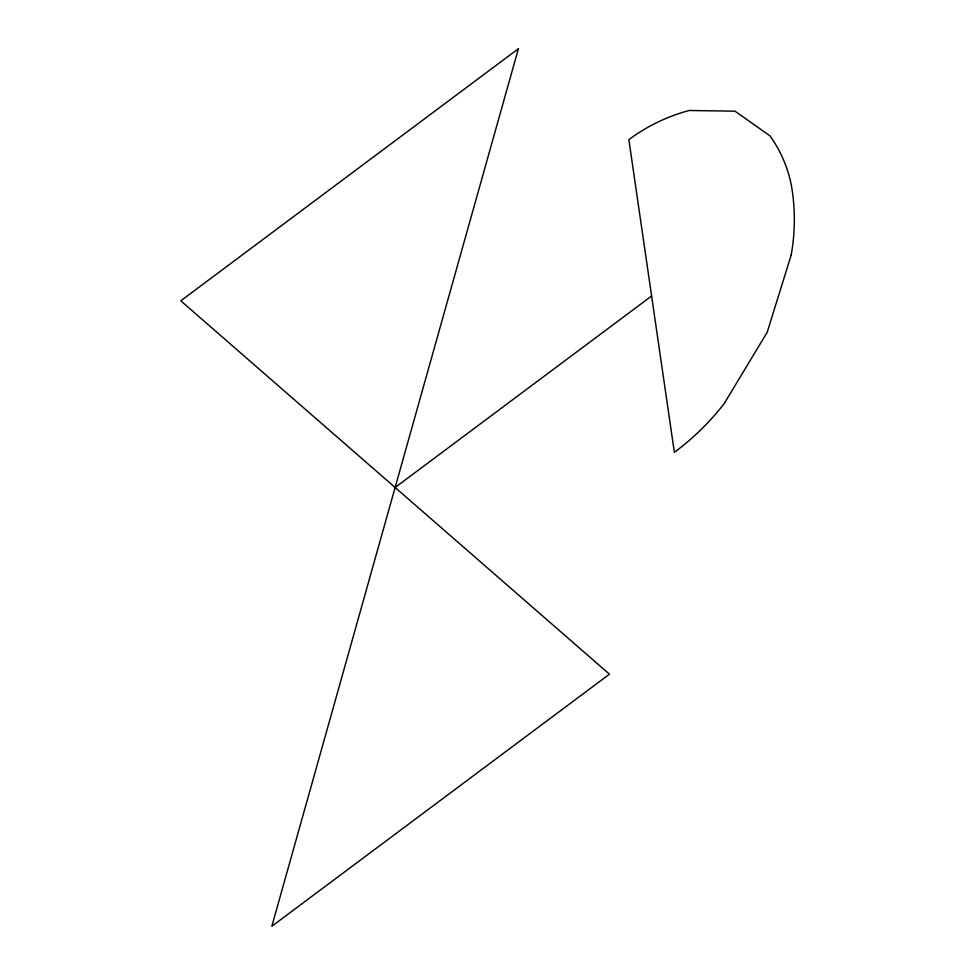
<?xml version="1.0" encoding="UTF-8"?>
<svg xmlns="http://www.w3.org/2000/svg" width="975" height="975" viewBox="0 0 975 975"><rect width="100%" height="100%" fill="white"/><g stroke="black" fill="none" stroke-linecap="round" stroke-linejoin="round"><path stroke-width="1.46" d="M395.119 487.5L651.617 295.998M518.395 48.75L271.842 926.25L609.448 674.188L180.789 300.812L518.395 48.75M791.176 255.109L767.179 332.304L724.218 403.54A249.929 220.679 -16.2 0 1 674.371 452.363L628.851 139.644A159.583 140.9 -16.2 0 1 689.203 110.48L734.979 111.174L769.945 135.842A159.583 140.9 -16.2 0 1 792.285 190.978A249.929 220.679 -16.2 0 1 791.176 255.109"/></g></svg>
